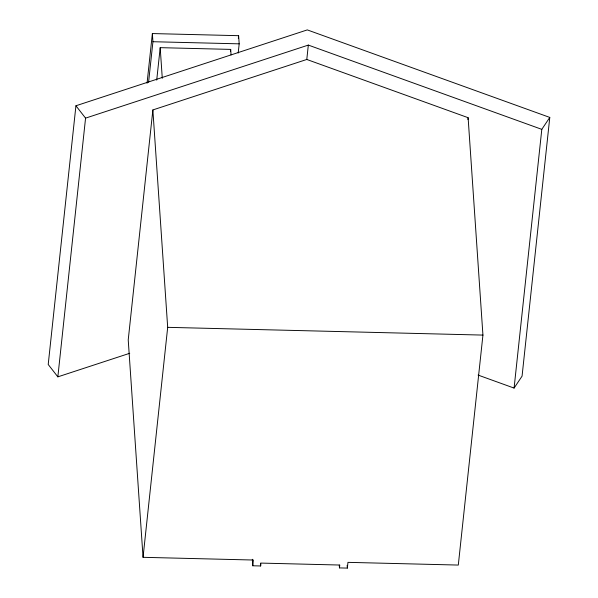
<?xml version="1.0" encoding="UTF-8"?>
<svg xmlns="http://www.w3.org/2000/svg" width="598" height="598" viewBox="0 0 598 598"><rect width="100%" height="100%" fill="white"/><g stroke="black" fill="none" stroke-linecap="round" stroke-linejoin="round"><path stroke-width="0.9" d="M478.101 375.088L514.086 388.08L522.069 376.142L549.786 117.425L307.29 29.9L75.931 105.771L48.214 364.488L57.849 376.852L129.736 353.283M57.849 376.852L85.566 118.135L75.931 105.771M147.048 83.242L152.37 33.563L238.624 35.686L239.185 43.841L238.198 53.035M148.588 82.195L152.931 41.718L152.37 33.563M152.864 109.935L128.226 339.911L143.049 557.314L253.388 560.027L252.767 565.775L260.653 565.97L260.96 563.092L339.769 565.035L339.462 567.906L347.348 568.1L347.961 562.352L458.3 565.065L482.937 335.089L468.114 117.694L306.789 59.464L152.864 109.935L167.687 327.338L143.049 557.314M156.713 80.117L160.197 47.661L230.686 49.395L231.06 54.941M230.484 51.249L230.686 49.395M238.333 38.444L238.624 35.686M306.789 59.464L308.329 45.089L541.803 129.355L549.786 117.425M467.92 119.548L468.114 117.694M514.086 388.08L541.803 129.355M85.566 118.135L308.329 45.089M152.931 41.718L239.185 43.841M167.687 327.338L482.937 335.089M347.154 565.327L347.348 568.1M339.275 565.125L339.462 567.906M260.459 563.189L260.653 565.97M252.326 559.302L252.767 565.775M160.197 47.661L162.282 78.271"/></g></svg>
